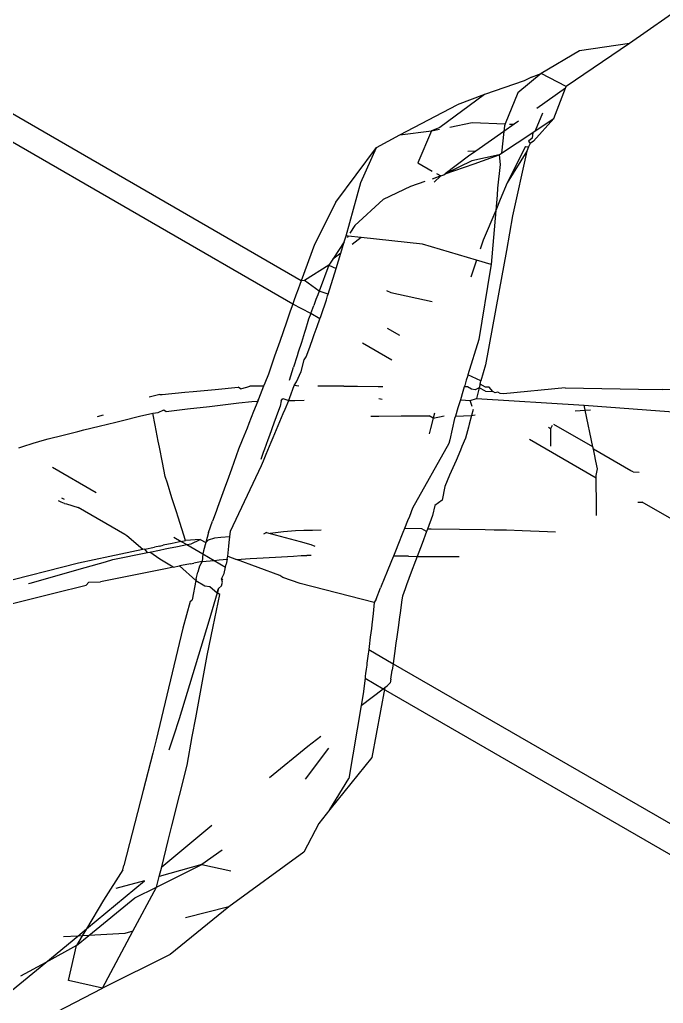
# Model space of a CAD drawing. Header units: inches. Extents: x 3324238 to 135265466, y -1036581 to 20094598.
# Drawn here: x 3354728.897 to 3354729.313, y -519083.76 to -519083.124 of the extents above; entities that cross this region are included whole.
import ezdxf

# ---------------------------------------------------------------- set-up
doc = ezdxf.new("R2010")
doc.units = ezdxf.units.IN
doc.header["$MEASUREMENT"] = 0
doc.layers.add('FURNITURE', color=32, linetype='Continuous', lineweight=13)

msp = doc.modelspace()

# ---------------------------------------------------------------- linework, layer by layer
for p, q in [((3354729.079, -519083.29239, 0.00267), (3354726.91796, -519082.04244, 0.00267)), ((3354729.07351, -519083.30748, 0.00267), (3354726.90239, -519082.0533, 0.00267)), ((3354729.4509, -519083.02705, 0.00267), (3354729.2911, -519083.13899, 0.00267)), ((3354729.2911, -519083.13899, 0.00267), (3354729.25018, -519083.16674, 0.00267)), ((3354729.2911, -519083.13899, 0.00267), (3354729.2589, -519083.14374, 0.00267)), ((3354729.2589, -519083.14374, 0.00267), (3354729.23415, -519083.15833, 0.00267)), ((3354729.23415, -519083.15833, 0.00267), (3354729.21888, -519083.17095, 0.00267)), ((3354729.22776, -519083.16072, 0.00267), (3354729.23415, -519083.15833, 0.00267)), ((3354729.25018, -519083.16674, 0.00267), (3354729.23415, -519083.15833, 0.00267)), ((3354729.22315, -519083.16324, 0.00267), (3354729.19753, -519083.17207, 0.00267)), ((3354729.22776, -519083.16072, 0.00267), (3354729.22315, -519083.16324, 0.00267)), ((3354729.19753, -519083.17207, 0.00267), (3354729.16853, -519083.19327, 0.00267)), ((3354729.19753, -519083.17207, 0.00267), (3354729.17971, -519083.17877, 0.00267)), ((3354729.21888, -519083.17095, 0.00267), (3354729.21085, -519083.19099, 0.00267)), ((3354729.2497, -519083.16799, 0.00267), (3354729.23122, -519083.18093, 0.00267)), ((3354729.24223, -519083.18753, 0.00267), (3354729.2497, -519083.16799, 0.00267)), ((3354729.2497, -519083.16799, 0.00267), (3354729.25018, -519083.16674, 0.00267)), ((3354729.14281, -519083.19798, 0.00267), (3354729.17971, -519083.17877, 0.00267)), ((3354729.23502, -519083.184, 0.00267), (3354729.23026, -519083.19546, 0.00267)), ((3354729.17497, -519083.1931, 0.00267), (3354729.1894, -519083.19011, 0.00267)), ((3354729.1894, -519083.19011, 0.00267), (3354729.21085, -519083.19099, 0.00267)), ((3354729.21652, -519083.19123, 0.00267), (3354729.20997, -519083.19582, 0.00267)), ((3354729.21085, -519083.19099, 0.00267), (3354729.21037, -519083.19218, 0.00267)), ((3354729.21361, -519083.19111, 0.00267), (3354729.21652, -519083.19123, 0.00267)), ((3354729.21947, -519083.18916, 0.00267), (3354729.21652, -519083.19123, 0.00267)), ((3354729.24223, -519083.18753, 0.00267), (3354729.22914, -519083.2021, 0.00267)), ((3354729.23026, -519083.19546, 0.00267), (3354729.24223, -519083.18753, 0.00267)), ((3354729.14281, -519083.19798, 0.00267), (3354729.16325, -519083.19554, 0.00267)), ((3354729.16325, -519083.19554, 0.00267), (3354729.15427, -519083.21627, 0.00267)), ((3354729.16853, -519083.19327, 0.00267), (3354729.16325, -519083.19554, 0.00267)), ((3354729.16325, -519083.19554, 0.00267), (3354729.16832, -519083.19449, 0.00267)), ((3354729.20997, -519083.19582, 0.00267), (3354729.19179, -519083.20856, 0.00267)), ((3354729.20997, -519083.19582, 0.00267), (3354729.20841, -519083.20995, 0.00267)), ((3354729.20841, -519083.20995, 0.00267), (3354729.22867, -519083.19652, 0.00267)), ((3354729.21037, -519083.19218, 0.00267), (3354729.20997, -519083.19582, 0.00267)), ((3354729.22867, -519083.19652, 0.00267), (3354729.22828, -519083.20024, 0.00267)), ((3354729.22867, -519083.19652, 0.00267), (3354729.23026, -519083.19546, 0.00267)), ((3354729.1277, -519083.20616, 0.00267), (3354729.14281, -519083.19798, 0.00267)), ((3354729.22685, -519083.2037, 0.00267), (3354729.22577, -519083.20584, 0.00267)), ((3354729.22828, -519083.20024, 0.00267), (3354729.22581, -519083.20217, 0.00267)), ((3354729.22581, -519083.20217, 0.00267), (3354729.22685, -519083.2037, 0.00267)), ((3354729.22914, -519083.2021, 0.00267), (3354729.22685, -519083.2037, 0.00267)), ((3354729.10135, -519083.24169, 0.00267), (3354729.1277, -519083.20616, 0.00267)), ((3354729.11756, -519083.22879, 0.00267), (3354729.1277, -519083.20616, 0.00267)), ((3354729.19179, -519083.20856, 0.00267), (3354729.18676, -519083.20876, 0.00267)), ((3354729.19179, -519083.20856, 0.00267), (3354729.18711, -519083.21183, 0.00267)), ((3354729.20692, -519083.21094, 0.00267), (3354729.20841, -519083.20995, 0.00267)), ((3354729.22403, -519083.20567, 0.00267), (3354729.21213, -519083.22916, 0.00267)), ((3354729.22481, -519083.20861, 0.00267), (3354729.21213, -519083.22916, 0.00267)), ((3354729.22481, -519083.20861, 0.00267), (3354729.21556, -519083.25041, 0.00267)), ((3354729.22403, -519083.20567, 0.00267), (3354729.22577, -519083.20584, 0.00267)), ((3354729.22577, -519083.20584, 0.00267), (3354729.22481, -519083.20861, 0.00267)), ((3354729.15427, -519083.21627, 0.00267), (3354729.16356, -519083.22145, 0.00267)), ((3354729.18711, -519083.21183, 0.00267), (3354729.17209, -519083.22324, 0.00267)), ((3354729.18929, -519083.21481, 0.00267), (3354729.17209, -519083.22324, 0.00267)), ((3354729.17209, -519083.22324, 0.00267), (3354729.19075, -519083.21681, 0.00267)), ((3354729.20692, -519083.21094, 0.00267), (3354729.18929, -519083.21481, 0.00267)), ((3354729.19075, -519083.21681, 0.00267), (3354729.20692, -519083.21094, 0.00267)), ((3354729.20692, -519083.21094, 0.00267), (3354729.20762, -519083.21717, 0.00267)), ((3354729.16642, -519083.22304, 0.00267), (3354729.16926, -519083.22463, 0.00267)), ((3354729.17119, -519083.22393, 0.00267), (3354729.17209, -519083.22324, 0.00267)), ((3354729.20762, -519083.21717, 0.00267), (3354729.20592, -519083.23257, 0.00267)), ((3354729.10795, -519083.26339, 0.00267), (3354729.11756, -519083.22879, 0.00267)), ((3354729.15896, -519083.22823, 0.00267), (3354729.14955, -519083.23152, 0.00267)), ((3354729.16926, -519083.22463, 0.00267), (3354729.16357, -519083.22662, 0.00267)), ((3354729.16926, -519083.22463, 0.00267), (3354729.16497, -519083.22865, 0.00267)), ((3354729.16926, -519083.22463, 0.00267), (3354729.17119, -519083.22393, 0.00267)), ((3354729.21213, -519083.22916, 0.00267), (3354729.20761, -519083.23992, 0.00267)), ((3354729.14955, -519083.23152, 0.00267), (3354729.13202, -519083.23995, 0.00267)), ((3354729.20592, -519083.23257, 0.00267), (3354729.20553, -519083.23707, 0.00267)), ((3354729.10135, -519083.24169, 0.00267), (3354729.08747, -519083.26907, 0.00267)), ((3354729.13202, -519083.23995, 0.00267), (3354729.11369, -519083.25677, 0.00267)), ((3354729.20553, -519083.23707, 0.00267), (3354729.20468, -519083.24691, 0.00267)), ((3354729.20761, -519083.23992, 0.00267), (3354729.20468, -519083.24691, 0.00267)), ((3354729.20468, -519083.24691, 0.00267), (3354729.19665, -519083.26607, 0.00267)), ((3354729.20468, -519083.24691, 0.00267), (3354729.20166, -519083.28198, 0.00267)), ((3354729.21556, -519083.25041, 0.00267), (3354729.21159, -519083.27277, 0.00267)), ((3354729.11369, -519083.25677, 0.00267), (3354729.11049, -519083.26163, 0.00267)), ((3354729.10673, -519083.26735, 0.00267), (3354729.09948, -519083.27839, 0.00267)), ((3354729.10452, -519083.27456, 0.00267), (3354729.10673, -519083.26735, 0.00267)), ((3354729.10673, -519083.26735, 0.00267), (3354729.10795, -519083.26339, 0.00267)), ((3354729.10925, -519083.26353, 0.00267), (3354729.10795, -519083.26339, 0.00267)), ((3354729.10925, -519083.26353, 0.00267), (3354729.10868, -519083.26438, 0.00267)), ((3354729.11781, -519083.26446, 0.00267), (3354729.10925, -519083.26353, 0.00267)), ((3354729.11781, -519083.26446, 0.00267), (3354729.112, -519083.26888, 0.00267)), ((3354729.15736, -519083.26878, 0.00267), (3354729.11781, -519083.26446, 0.00267)), ((3354729.19665, -519083.26607, 0.00267), (3354729.19471, -519083.27189, 0.00267)), ((3354729.08747, -519083.26907, 0.00267), (3354729.079, -519083.29239, 0.00267)), ((3354729.19228, -519083.27919, 0.00267), (3354729.15736, -519083.26878, 0.00267)), ((3354729.21159, -519083.27277, 0.00267), (3354729.2068, -519083.2997, 0.00267)), ((3354729.09948, -519083.27839, 0.00267), (3354729.09683, -519083.28241, 0.00267)), ((3354729.10452, -519083.27456, 0.00267), (3354729.09948, -519083.27839, 0.00267)), ((3354729.10149, -519083.28446, 0.00267), (3354729.10452, -519083.27456, 0.00267)), ((3354729.19228, -519083.27919, 0.00267), (3354729.18866, -519083.29008, 0.00267)), ((3354729.20166, -519083.28198, 0.00267), (3354729.19228, -519083.27919, 0.00267)), ((3354729.09683, -519083.28241, 0.00267), (3354729.08113, -519083.29232, 0.00267)), ((3354729.09683, -519083.28241, 0.00267), (3354729.09058, -519083.29907, 0.00267)), ((3354729.09638, -519083.30112, 0.00267), (3354729.10149, -519083.28446, 0.00267)), ((3354729.09683, -519083.28241, 0.00267), (3354729.10149, -519083.28446, 0.00267)), ((3354729.20129, -519083.28423, 0.00267), (3354729.19371, -519083.33029, 0.00267)), ((3354729.20166, -519083.28198, 0.00267), (3354729.20129, -519083.28423, 0.00267)), ((3354729.079, -519083.29239, 0.00267), (3354729.07814, -519083.29475, 0.00267)), ((3354729.08113, -519083.29232, 0.00267), (3354729.079, -519083.29239, 0.00267)), ((3354729.09058, -519083.29907, 0.00267), (3354729.08113, -519083.29232, 0.00267)), ((3354729.07698, -519083.29793, 0.00267), (3354729.07558, -519083.30177, 0.00267)), ((3354729.07814, -519083.29475, 0.00267), (3354729.07698, -519083.29793, 0.00267)), ((3354729.09058, -519083.29907, 0.00267), (3354729.0897, -519083.30142, 0.00267)), ((3354729.09638, -519083.30112, 0.00267), (3354729.09058, -519083.29907, 0.00267)), ((3354729.13399, -519083.29871, 0.00267), (3354729.13692, -519083.29999, 0.00267)), ((3354729.07423, -519083.30549, 0.00267), (3354729.07351, -519083.30748, 0.00267)), ((3354729.07558, -519083.30177, 0.00267), (3354729.07423, -519083.30549, 0.00267)), ((3354729.08851, -519083.30458, 0.00267), (3354729.08708, -519083.30839, 0.00267)), ((3354729.0897, -519083.30142, 0.00267), (3354729.08851, -519083.30458, 0.00267)), ((3354729.09427, -519083.30791, 0.00267), (3354729.0953, -519083.30465, 0.00267)), ((3354729.0953, -519083.30465, 0.00267), (3354729.09604, -519083.30223, 0.00267)), ((3354729.09604, -519083.30223, 0.00267), (3354729.09638, -519083.30112, 0.00267)), ((3354729.13692, -519083.29999, 0.00267), (3354729.16351, -519083.30574, 0.00267)), ((3354729.2068, -519083.2997, 0.00267), (3354729.19808, -519083.34678, 0.00267)), ((3354729.0719, -519083.31213, 0.00267), (3354729.07014, -519083.31718, 0.00267)), ((3354729.07351, -519083.30748, 0.00267), (3354729.0719, -519083.31213, 0.00267)), ((3354729.08515, -519083.31353, 0.00267), (3354729.07351, -519083.30748, 0.00267)), ((3354729.08515, -519083.31353, 0.00267), (3354729.08708, -519083.30839, 0.00267)), ((3354729.09156, -519083.3155, 0.00267), (3354729.09291, -519083.31174, 0.00267)), ((3354729.09291, -519083.31174, 0.00267), (3354729.09427, -519083.30791, 0.00267)), ((3354729.07014, -519083.31718, 0.00267), (3354729.06947, -519083.31912, 0.00267)), ((3354729.08373, -519083.31732, 0.00267), (3354729.0833, -519083.31869, 0.00267)), ((3354729.08515, -519083.31353, 0.00267), (3354729.08373, -519083.31732, 0.00267)), ((3354729.09105, -519083.31693, 0.00267), (3354729.08515, -519083.31353, 0.00267)), ((3354729.08921, -519083.32209, 0.00267), (3354729.09105, -519083.31693, 0.00267)), ((3354729.09105, -519083.31693, 0.00267), (3354729.09156, -519083.3155, 0.00267)), ((3354729.06947, -519083.31912, 0.00267), (3354729.06727, -519083.32546, 0.00267)), ((3354729.08168, -519083.32385, 0.00267), (3354729.08107, -519083.32581, 0.00267)), ((3354729.0833, -519083.31869, 0.00267), (3354729.08168, -519083.32385, 0.00267)), ((3354729.08741, -519083.32716, 0.00267), (3354729.08921, -519083.32209, 0.00267)), ((3354729.14263, -519083.32781, 0.00267), (3354729.13479, -519083.32328, 0.00267)), ((3354729.06727, -519083.32546, 0.00267), (3354729.06513, -519083.33163, 0.00267)), ((3354729.08107, -519083.32581, 0.00267), (3354729.07906, -519083.33224, 0.00267)), ((3354729.08448, -519083.33536, 0.00267), (3354729.08672, -519083.32908, 0.00267)), ((3354729.08672, -519083.32908, 0.00267), (3354729.08741, -519083.32716, 0.00267)), ((3354729.19371, -519083.33029, 0.00267), (3354729.18673, -519083.35325, 0.00267)), ((3354729.06431, -519083.33399, 0.00267), (3354729.06181, -519083.34122, 0.00267)), ((3354729.06513, -519083.33163, 0.00267), (3354729.06431, -519083.33399, 0.00267)), ((3354729.07906, -519083.33224, 0.00267), (3354729.07709, -519083.33855, 0.00267)), ((3354729.08227, -519083.34154, 0.00267), (3354729.08448, -519083.33536, 0.00267)), ((3354729.13753, -519083.34376, 0.00267), (3354729.11865, -519083.33287, 0.00267)), ((3354729.06181, -519083.34122, 0.00267), (3354729.05936, -519083.34828, 0.00267)), ((3354729.07634, -519083.34093, 0.00267), (3354729.07405, -519083.34825, 0.00267)), ((3354729.07709, -519083.33855, 0.00267), (3354729.07634, -519083.34093, 0.00267)), ((3354729.07889, -519083.35103, 0.00267), (3354729.08096, -519083.3436, 0.00267)), ((3354729.08096, -519083.3436, 0.00267), (3354729.08227, -519083.34154, 0.00267)), ((3354729.05936, -519083.34828, 0.00267), (3354729.05843, -519083.35095, 0.00267)), ((3354729.07143, -519083.35662, 0.00267), (3354729.07405, -519083.34825, 0.00267)), ((3354729.19808, -519083.34678, 0.00267), (3354729.19501, -519083.3571, 0.00267)), ((3354729.05776, -519083.35287, 0.00267), (3354729.05547, -519083.35864, 0.00267)), ((3354729.05843, -519083.35095, 0.00267), (3354729.05776, -519083.35287, 0.00267)), ((3354729.07589, -519083.35784, 0.00267), (3354729.07889, -519083.35103, 0.00267)), ((3354729.18567, -519083.35674, 0.00267), (3354729.18465, -519083.36009, 0.00267)), ((3354729.18638, -519083.35438, 0.00267), (3354729.18567, -519083.35674, 0.00267)), ((3354729.18673, -519083.35325, 0.00267), (3354729.18638, -519083.35438, 0.00267)), ((3354729.19501, -519083.3571, 0.00267), (3354729.18673, -519083.35325, 0.00267)), ((3354729.00923, -519083.36398, 0.00267), (3354729.02342, -519083.36267, 0.00267)), ((3354729.02342, -519083.36267, 0.00267), (3354729.03813, -519083.36131, 0.00267)), ((3354729.03976, -519083.36226, 0.00267), (3354729.03813, -519083.36131, 0.00267)), ((3354729.03976, -519083.36226, 0.00267), (3354729.04382, -519083.36113, 0.00267)), ((3354729.04382, -519083.36113, 0.00267), (3354729.04572, -519083.36061, 0.00267)), ((3354729.05469, -519083.36061, 0.00267), (3354729.04572, -519083.36061, 0.00267)), ((3354729.05469, -519083.36061, 0.00267), (3354729.05249, -519083.36615, 0.00267)), ((3354729.05547, -519083.35864, 0.00267), (3354729.05469, -519083.36061, 0.00267)), ((3354729.07166, -519083.36794, 0.00267), (3354729.07446, -519083.3602, 0.00267)), ((3354729.07446, -519083.3602, 0.00267), (3354729.07589, -519083.35784, 0.00267)), ((3354729.0774, -519083.36062, 0.00267), (3354729.07446, -519083.3602, 0.00267)), ((3354729.09559, -519083.36062, 0.00267), (3354729.0897, -519083.36062, 0.00267)), ((3354729.10643, -519083.36063, 0.00267), (3354729.09559, -519083.36062, 0.00267)), ((3354729.10643, -519083.36063, 0.00267), (3354729.1105, -519083.36065, 0.00267)), ((3354729.1105, -519083.36065, 0.00267), (3354729.11535, -519083.36067, 0.00267)), ((3354729.11535, -519083.36067, 0.00267), (3354729.12864, -519083.36074, 0.00267)), ((3354729.12864, -519083.36074, 0.00267), (3354729.1318, -519083.36076, 0.00267)), ((3354729.18435, -519083.36106, 0.00267), (3354729.18301, -519083.36547, 0.00267)), ((3354729.18465, -519083.36009, 0.00267), (3354729.18435, -519083.36106, 0.00267)), ((3354729.18637, -519083.36108, 0.00267), (3354729.18435, -519083.36106, 0.00267)), ((3354729.18902, -519083.36261, 0.00267), (3354729.18637, -519083.36108, 0.00267)), ((3354729.19139, -519083.36295, 0.00267), (3354729.18902, -519083.36261, 0.00267)), ((3354729.19405, -519083.36157, 0.00267), (3354729.19139, -519083.36295, 0.00267)), ((3354729.19405, -519083.36157, 0.00267), (3354729.19216, -519083.36849, 0.00267)), ((3354729.1947, -519083.35919, 0.00267), (3354729.19405, -519083.36157, 0.00267)), ((3354729.19809, -519083.3639, 0.00267), (3354729.19405, -519083.36157, 0.00267)), ((3354729.1947, -519083.35919, 0.00267), (3354729.19501, -519083.3571, 0.00267)), ((3354729.19818, -519083.3612, 0.00267), (3354729.1947, -519083.35919, 0.00267)), ((3354729.20053, -519083.36122, 0.00267), (3354729.19818, -519083.3612, 0.00267)), ((3354729.20287, -519083.36391, 0.00267), (3354729.20053, -519083.36122, 0.00267)), ((3354729.24963, -519083.36168, 0.00267), (3354729.20962, -519083.36554, 0.00267)), ((3354729.24963, -519083.36168, 0.00267), (3354729.29698, -519083.36241, 0.00267)), ((3354729.29698, -519083.36241, 0.00267), (3354729.31242, -519083.36264, 0.00267)), ((3354729.35164, -519083.36361, 0.00267), (3354729.31242, -519083.36264, 0.00267)), ((3354728.98769, -519083.36598, 0.00267), (3354728.98075, -519083.36771, 0.00267)), ((3354728.98769, -519083.36598, 0.00267), (3354728.98901, -519083.36585, 0.00267)), ((3354728.98901, -519083.36585, 0.00267), (3354729.00384, -519083.36448, 0.00267)), ((3354729.00384, -519083.36448, 0.00267), (3354729.00923, -519083.36398, 0.00267)), ((3354729.05083, -519083.37033, 0.00267), (3354729.05137, -519083.36896, 0.00267)), ((3354729.05137, -519083.36896, 0.00267), (3354729.05083, -519083.37033, 0.00267)), ((3354729.05249, -519083.36615, 0.00267), (3354729.05137, -519083.36896, 0.00267)), ((3354729.06592, -519083.36996, 0.00267), (3354729.06714, -519083.36856, 0.00267)), ((3354729.06714, -519083.36856, 0.00267), (3354729.07087, -519083.36983, 0.00267)), ((3354729.07087, -519083.36983, 0.00267), (3354729.07166, -519083.36794, 0.00267)), ((3354729.1292, -519083.36848, 0.00267), (3354729.13132, -519083.36904, 0.00267)), ((3354729.18183, -519083.36934, 0.00267), (3354729.18027, -519083.37448, 0.00267)), ((3354729.18226, -519083.36792, 0.00267), (3354729.18183, -519083.36934, 0.00267)), ((3354729.18183, -519083.36934, 0.00267), (3354729.18517, -519083.3696, 0.00267)), ((3354729.18301, -519083.36547, 0.00267), (3354729.18226, -519083.36792, 0.00267)), ((3354729.18819, -519083.36982, 0.00267), (3354729.19216, -519083.36849, 0.00267)), ((3354729.19216, -519083.36849, 0.00267), (3354729.26188, -519083.37296, 0.00267)), ((3354729.19809, -519083.3639, 0.00267), (3354729.20287, -519083.36391, 0.00267)), ((3354729.20442, -519083.3648, 0.00267), (3354729.20287, -519083.36391, 0.00267)), ((3354729.20603, -519083.36439, 0.00267), (3354729.20442, -519083.3648, 0.00267)), ((3354729.20749, -519083.36524, 0.00267), (3354729.20603, -519083.36439, 0.00267)), ((3354729.20962, -519083.36554, 0.00267), (3354729.20749, -519083.36524, 0.00267)), ((3354728.99179, -519083.37689, 0.00267), (3354729.00545, -519083.37529, 0.00267)), ((3354729.00545, -519083.37529, 0.00267), (3354729.01967, -519083.37362, 0.00267)), ((3354729.01967, -519083.37362, 0.00267), (3354729.02485, -519083.37302, 0.00267)), ((3354729.02485, -519083.37302, 0.00267), (3354729.03862, -519083.3714, 0.00267)), ((3354729.03862, -519083.3714, 0.00267), (3354729.047, -519083.37042, 0.00267)), ((3354729.047, -519083.37042, 0.00267), (3354729.05083, -519083.37033, 0.00267)), ((3354729.05083, -519083.37033, 0.00267), (3354729.04821, -519083.37691, 0.00267)), ((3354729.06531, -519083.37356, 0.00267), (3354729.06427, -519083.3764, 0.00267)), ((3354729.06592, -519083.36996, 0.00267), (3354729.06531, -519083.37356, 0.00267)), ((3354729.06737, -519083.37819, 0.00267), (3354729.06852, -519083.37542, 0.00267)), ((3354729.06852, -519083.37542, 0.00267), (3354729.07087, -519083.36983, 0.00267)), ((3354729.07087, -519083.36983, 0.00267), (3354729.07479, -519083.36974, 0.00267)), ((3354729.07479, -519083.36974, 0.00267), (3354729.0808, -519083.36959, 0.00267)), ((3354729.18027, -519083.37448, 0.00267), (3354729.17862, -519083.37989, 0.00267)), ((3354729.18517, -519083.3696, 0.00267), (3354729.18819, -519083.36982, 0.00267)), ((3354729.18956, -519083.37381, 0.00267), (3354729.18819, -519083.36982, 0.00267)), ((3354729.19021, -519083.37567, 0.00267), (3354729.18914, -519083.37958, 0.00267)), ((3354729.26188, -519083.37296, 0.00267), (3354729.3251, -519083.37764, 0.00267)), ((3354729.26255, -519083.37618, 0.00267), (3354729.26188, -519083.37296, 0.00267)), ((3354728.94725, -519083.38026, 0.00267), (3354728.95122, -519083.37916, 0.00267)), ((3354728.96342, -519083.38274, 0.00267), (3354728.97442, -519083.38003, 0.00267)), ((3354728.97442, -519083.38003, 0.00267), (3354728.98299, -519083.37793, 0.00267)), ((3354728.98299, -519083.37793, 0.00267), (3354728.9866, -519083.3775, 0.00267)), ((3354728.98455, -519083.38585, 0.00267), (3354728.98299, -519083.37793, 0.00267)), ((3354728.9866, -519083.3775, 0.00267), (3354728.99015, -519083.37595, 0.00267)), ((3354728.99015, -519083.37595, 0.00267), (3354728.99179, -519083.37689, 0.00267)), ((3354729.04821, -519083.37691, 0.00267), (3354729.0451, -519083.38473, 0.00267)), ((3354729.06427, -519083.3764, 0.00267), (3354729.06133, -519083.38444, 0.00267)), ((3354729.06409, -519083.38602, 0.00267), (3354729.06737, -519083.37819, 0.00267)), ((3354729.12396, -519083.37988, 0.00267), (3354729.12907, -519083.37986, 0.00267)), ((3354729.12907, -519083.37986, 0.00267), (3354729.14366, -519083.3798, 0.00267)), ((3354729.14366, -519083.3798, 0.00267), (3354729.14839, -519083.37978, 0.00267)), ((3354729.14839, -519083.37978, 0.00267), (3354729.16164, -519083.37972, 0.00267)), ((3354729.16424, -519083.38121, 0.00267), (3354729.16164, -519083.37972, 0.00267)), ((3354729.16424, -519083.38121, 0.00267), (3354729.16252, -519083.38795, 0.00267)), ((3354729.16506, -519083.37801, 0.00267), (3354729.16424, -519083.38121, 0.00267)), ((3354729.16424, -519083.38121, 0.00267), (3354729.17133, -519083.37967, 0.00267)), ((3354729.17814, -519083.38148, 0.00267), (3354729.17658, -519083.38831, 0.00267)), ((3354729.17862, -519083.37989, 0.00267), (3354729.17814, -519083.38148, 0.00267)), ((3354729.17862, -519083.37989, 0.00267), (3354729.18914, -519083.37958, 0.00267)), ((3354729.18914, -519083.37958, 0.00267), (3354729.18763, -519083.3851, 0.00267)), ((3354729.18914, -519083.37958, 0.00267), (3354729.1914, -519083.37913, 0.00267)), ((3354729.2561, -519083.37658, 0.00267), (3354729.26255, -519083.37618, 0.00267)), ((3354729.26255, -519083.37618, 0.00267), (3354729.26604, -519083.37596, 0.00267)), ((3354729.2675, -519083.39986, 0.00267), (3354729.26255, -519083.37618, 0.00267)), ((3354728.93837, -519083.3889, 0.00267), (3354728.94845, -519083.38642, 0.00267)), ((3354728.94845, -519083.38642, 0.00267), (3354728.95921, -519083.38377, 0.00267)), ((3354728.95921, -519083.38377, 0.00267), (3354728.96342, -519083.38274, 0.00267)), ((3354728.98658, -519083.39614, 0.00267), (3354728.98455, -519083.38585, 0.00267)), ((3354729.04394, -519083.38764, 0.00267), (3354729.04078, -519083.39558, 0.00267)), ((3354729.0451, -519083.38473, 0.00267), (3354729.04394, -519083.38764, 0.00267)), ((3354729.06133, -519083.38444, 0.00267), (3354729.05841, -519083.39243, 0.00267)), ((3354729.06082, -519083.39383, 0.00267), (3354729.06409, -519083.38602, 0.00267)), ((3354729.16252, -519083.38795, 0.00267), (3354729.16166, -519083.39133, 0.00267)), ((3354729.17658, -519083.38831, 0.00267), (3354729.17502, -519083.39518, 0.00267)), ((3354729.18711, -519083.38704, 0.00267), (3354729.18518, -519083.39411, 0.00267)), ((3354729.18763, -519083.3851, 0.00267), (3354729.18711, -519083.38704, 0.00267)), ((3354729.24011, -519083.38812, 0.00267), (3354729.23885, -519083.38739, 0.00267)), ((3354729.24111, -519083.38598, 0.00267), (3354729.24011, -519083.38812, 0.00267)), ((3354729.24011, -519083.38812, 0.00267), (3354729.24013, -519083.39212, 0.00267)), ((3354729.2675, -519083.39986, 0.00267), (3354729.24223, -519083.38528, 0.00267)), ((3354728.91302, -519083.39529, 0.00267), (3354728.91551, -519083.39452, 0.00267)), ((3354728.91551, -519083.39452, 0.00267), (3354728.92501, -519083.39218, 0.00267)), ((3354728.92501, -519083.39218, 0.00267), (3354728.93449, -519083.38985, 0.00267)), ((3354728.93449, -519083.38985, 0.00267), (3354728.93837, -519083.3889, 0.00267)), ((3354729.05841, -519083.39243, 0.00267), (3354729.05733, -519083.39537, 0.00267)), ((3354729.05962, -519083.39669, 0.00267), (3354729.06082, -519083.39383, 0.00267)), ((3354729.18518, -519083.39411, 0.00267), (3354729.18281, -519083.39968, 0.00267)), ((3354729.24013, -519083.39212, 0.00267), (3354729.24016, -519083.39654, 0.00267)), ((3354728.8965, -519083.4004, 0.00267), (3354728.89909, -519083.39959, 0.00267)), ((3354728.89909, -519083.39959, 0.00267), (3354728.90576, -519083.39753, 0.00267)), ((3354728.90576, -519083.39753, 0.00267), (3354728.91302, -519083.39529, 0.00267)), ((3354728.98735, -519083.40002, 0.00267), (3354728.98658, -519083.39614, 0.00267)), ((3354728.9893, -519083.40989, 0.00267), (3354728.98735, -519083.40002, 0.00267)), ((3354729.03854, -519083.40122, 0.00267), (3354729.03391, -519083.4142, 0.00267)), ((3354729.04078, -519083.39558, 0.00267), (3354729.03854, -519083.40122, 0.00267)), ((3354729.05518, -519083.40125, 0.00267), (3354729.05442, -519083.40341, 0.00267)), ((3354729.05733, -519083.39537, 0.00267), (3354729.05518, -519083.40125, 0.00267)), ((3354729.05634, -519083.40451, 0.00267), (3354729.05962, -519083.39669, 0.00267)), ((3354729.17447, -519083.39758, 0.00267), (3354729.15099, -519083.43954, 0.00267)), ((3354729.17502, -519083.39518, 0.00267), (3354729.17447, -519083.39758, 0.00267)), ((3354729.18281, -519083.39968, 0.00267), (3354729.18188, -519083.40186, 0.00267)), ((3354729.26962, -519083.42003, 0.00267), (3354729.2265, -519083.39513, 0.00267)), ((3354729.24016, -519083.39654, 0.00267), (3354729.24018, -519083.39932, 0.00267)), ((3354729.26783, -519083.40141, 0.00267), (3354729.2675, -519083.39986, 0.00267)), ((3354729.05442, -519083.40341, 0.00267), (3354729.05277, -519083.40804, 0.00267)), ((3354729.05454, -519083.4088, 0.00267), (3354729.05634, -519083.40451, 0.00267)), ((3354729.18188, -519083.40186, 0.00267), (3354729.17902, -519083.40856, 0.00267)), ((3354729.29206, -519083.4154, 0.00267), (3354729.26783, -519083.40141, 0.00267)), ((3354729.26847, -519083.40446, 0.00267), (3354729.26783, -519083.40141, 0.00267)), ((3354729.26942, -519083.40903, 0.00267), (3354729.26847, -519083.40446, 0.00267)), ((3354728.91821, -519083.41293, 0.00267), (3354728.94643, -519083.42922, 0.00267)), ((3354728.9911, -519083.41904, 0.00267), (3354728.9893, -519083.40989, 0.00267)), ((3354729.0332, -519083.45438, 0.00267), (3354729.05324, -519083.41193, 0.00267)), ((3354729.05324, -519083.41193, 0.00267), (3354729.05454, -519083.4088, 0.00267)), ((3354729.17902, -519083.40856, 0.00267), (3354729.17597, -519083.41573, 0.00267)), ((3354729.27046, -519083.41399, 0.00267), (3354729.26942, -519083.40903, 0.00267)), ((3354729.26961, -519083.4184, 0.00267), (3354729.27046, -519083.41399, 0.00267)), ((3354728.99247, -519083.42333, 0.00267), (3354728.9911, -519083.41904, 0.00267)), ((3354729.03391, -519083.4142, 0.00267), (3354729.03111, -519083.4219, 0.00267)), ((3354729.17492, -519083.4182, 0.00267), (3354729.17183, -519083.42547, 0.00267)), ((3354729.17597, -519083.41573, 0.00267), (3354729.17492, -519083.4182, 0.00267)), ((3354729.26962, -519083.42003, 0.00267), (3354729.26961, -519083.4184, 0.00267)), ((3354729.26967, -519083.42592, 0.00267), (3354729.26962, -519083.42003, 0.00267)), ((3354729.29354, -519083.41591, 0.00267), (3354729.29206, -519083.4154, 0.00267)), ((3354729.29354, -519083.41591, 0.00267), (3354729.29744, -519083.41624, 0.00267)), ((3354728.99545, -519083.43268, 0.00267), (3354728.99247, -519083.42333, 0.00267)), ((3354729.0301, -519083.4247, 0.00267), (3354729.0275, -519083.43184, 0.00267)), ((3354729.03111, -519083.4219, 0.00267), (3354729.0301, -519083.4247, 0.00267)), ((3354729.17183, -519083.42547, 0.00267), (3354729.17014, -519083.43421, 0.00267)), ((3354729.26973, -519083.43256, 0.00267), (3354729.26967, -519083.42592, 0.00267)), ((3354728.92589, -519083.4339, 0.00267), (3354728.9243, -519083.43299, 0.00267)), ((3354728.99837, -519083.44185, 0.00267), (3354728.99545, -519083.43268, 0.00267)), ((3354729.0275, -519083.43184, 0.00267), (3354729.02492, -519083.43896, 0.00267)), ((3354729.26975, -519083.43475, 0.00267), (3354729.26973, -519083.43256, 0.00267)), ((3354728.92381, -519083.43565, 0.00267), (3354728.92217, -519083.43475, 0.00267)), ((3354728.926, -519083.43633, 0.00267), (3354728.92381, -519083.43565, 0.00267)), ((3354728.926, -519083.43633, 0.00267), (3354728.92728, -519083.43672, 0.00267)), ((3354728.92728, -519083.43672, 0.00267), (3354728.9348, -519083.43905, 0.00267)), ((3354728.96504, -519083.45652, 0.00267), (3354728.9348, -519083.43905, 0.00267)), ((3354729.02492, -519083.43896, 0.00267), (3354729.02399, -519083.44153, 0.00267)), ((3354729.16531, -519083.4378, 0.00267), (3354729.16385, -519083.4442, 0.00267)), ((3354729.16762, -519083.43608, 0.00267), (3354729.16531, -519083.4378, 0.00267)), ((3354729.17014, -519083.43421, 0.00267), (3354729.16762, -519083.43608, 0.00267)), ((3354729.26982, -519083.4419, 0.00267), (3354729.26975, -519083.43475, 0.00267)), ((3354729.29651, -519083.43556, 0.00267), (3354729.29934, -519083.43558, 0.00267)), ((3354731.82302, -519084.89492, 0.00267), (3354729.29934, -519083.43558, 0.00267)), ((3354728.99944, -519083.44519, 0.00267), (3354728.99837, -519083.44185, 0.00267)), ((3354729.00187, -519083.45283, 0.00267), (3354728.99944, -519083.44519, 0.00267)), ((3354729.02399, -519083.44153, 0.00267), (3354729.02172, -519083.44778, 0.00267)), ((3354729.14888, -519083.44477, 0.00267), (3354729.14775, -519083.44757, 0.00267)), ((3354729.15099, -519083.43954, 0.00267), (3354729.14888, -519083.44477, 0.00267)), ((3354729.16385, -519083.4442, 0.00267), (3354729.16059, -519083.45294, 0.00267)), ((3354729.26984, -519083.44412, 0.00267), (3354729.26982, -519083.4419, 0.00267)), ((3354729.01906, -519083.4551, 0.00267), (3354729.02172, -519083.44778, 0.00267)), ((3354729.14775, -519083.44757, 0.00267), (3354729.14568, -519083.4527, 0.00267)), ((3354728.96634, -519083.45727, 0.00267), (3354728.96504, -519083.45652, 0.00267)), ((3354728.97652, -519083.46628, 0.00267), (3354728.96634, -519083.45727, 0.00267)), ((3354728.99662, -519083.4582, 0.00267), (3354729.00147, -519083.461, 0.00267)), ((3354729.00429, -519083.46041, 0.00267), (3354729.00187, -519083.45283, 0.00267)), ((3354729.01906, -519083.4551, 0.00267), (3354729.0173, -519083.4617, 0.00267)), ((3354729.0271, -519083.45846, 0.00267), (3354729.02303, -519083.45881, 0.00267)), ((3354729.03283, -519083.45797, 0.00267), (3354729.0271, -519083.45846, 0.00267)), ((3354729.03247, -519083.46157, 0.00267), (3354729.03283, -519083.45797, 0.00267)), ((3354729.03283, -519083.45797, 0.00267), (3354729.0332, -519083.45438, 0.00267)), ((3354729.05644, -519083.45511, 0.00267), (3354729.0547, -519083.45618, 0.00267)), ((3354729.05644, -519083.45511, 0.00267), (3354729.05883, -519083.45576, 0.00267)), ((3354729.06757, -519083.45486, 0.00267), (3354729.05883, -519083.45576, 0.00267)), ((3354729.05883, -519083.45576, 0.00267), (3354729.07832, -519083.46104, 0.00267)), ((3354729.0753, -519083.45406, 0.00267), (3354729.06757, -519083.45486, 0.00267)), ((3354729.08077, -519083.45395, 0.00267), (3354729.0753, -519083.45406, 0.00267)), ((3354729.08635, -519083.45385, 0.00267), (3354729.08077, -519083.45395, 0.00267)), ((3354729.09182, -519083.45374, 0.00267), (3354729.08635, -519083.45385, 0.00267)), ((3354729.14466, -519083.45523, 0.00267), (3354729.14136, -519083.46342, 0.00267)), ((3354729.14568, -519083.4527, 0.00267), (3354729.14466, -519083.45523, 0.00267)), ((3354729.15694, -519083.45288, 0.00267), (3354729.14568, -519083.4527, 0.00267)), ((3354729.15996, -519083.45462, 0.00267), (3354729.15694, -519083.45288, 0.00267)), ((3354729.15996, -519083.45462, 0.00267), (3354729.15707, -519083.46235, 0.00267)), ((3354729.16059, -519083.45294, 0.00267), (3354729.15996, -519083.45462, 0.00267)), ((3354729.16306, -519083.45298, 0.00267), (3354729.16059, -519083.45294, 0.00267)), ((3354729.1812, -519083.45327, 0.00267), (3354729.16306, -519083.45298, 0.00267)), ((3354729.19786, -519083.45353, 0.00267), (3354729.1812, -519083.45327, 0.00267)), ((3354729.20371, -519083.45362, 0.00267), (3354729.19786, -519083.45353, 0.00267)), ((3354729.21158, -519083.45375, 0.00267), (3354729.20371, -519083.45362, 0.00267)), ((3354729.22173, -519083.45413, 0.00267), (3354729.21158, -519083.45375, 0.00267)), ((3354729.23821, -519083.45474, 0.00267), (3354729.22173, -519083.45413, 0.00267)), ((3354729.24332, -519083.45493, 0.00267), (3354729.23821, -519083.45474, 0.00267)), ((3354728.97797, -519083.46598, 0.00267), (3354728.98406, -519083.46469, 0.00267)), ((3354728.98769, -519083.46392, 0.00267), (3354728.98406, -519083.46469, 0.00267)), ((3354728.98769, -519083.46392, 0.00267), (3354728.98978, -519083.46348, 0.00267)), ((3354728.9956, -519083.46225, 0.00267), (3354728.98978, -519083.46348, 0.00267)), ((3354728.99312, -519083.46541, 0.00267), (3354728.99901, -519083.46421, 0.00267)), ((3354729.00147, -519083.461, 0.00267), (3354728.9956, -519083.46225, 0.00267)), ((3354728.99901, -519083.46421, 0.00267), (3354729.00494, -519083.463, 0.00267)), ((3354729.00147, -519083.461, 0.00267), (3354729.00429, -519083.46041, 0.00267)), ((3354729.00147, -519083.461, 0.00267), (3354729.00494, -519083.463, 0.00267)), ((3354729.01366, -519083.45961, 0.00267), (3354729.00429, -519083.46041, 0.00267)), ((3354729.00494, -519083.463, 0.00267), (3354729.00778, -519083.46243, 0.00267)), ((3354729.00494, -519083.463, 0.00267), (3354729.01535, -519083.46901, 0.00267)), ((3354729.00778, -519083.46243, 0.00267), (3354729.01366, -519083.45961, 0.00267)), ((3354729.01366, -519083.45961, 0.00267), (3354729.0173, -519083.4617, 0.00267)), ((3354729.0173, -519083.4617, 0.00267), (3354729.01586, -519083.4671, 0.00267)), ((3354729.01889, -519083.46016, 0.00267), (3354729.0173, -519083.4617, 0.00267)), ((3354729.02303, -519083.45881, 0.00267), (3354729.01889, -519083.46016, 0.00267)), ((3354729.03158, -519083.47044, 0.00267), (3354729.03222, -519083.46411, 0.00267)), ((3354729.03222, -519083.46411, 0.00267), (3354729.03247, -519083.46157, 0.00267)), ((3354729.07832, -519083.46104, 0.00267), (3354729.08528, -519083.46292, 0.00267)), ((3354729.08528, -519083.46292, 0.00267), (3354729.0878, -519083.46398, 0.00267)), ((3354729.14136, -519083.46342, 0.00267), (3354729.14024, -519083.4662, 0.00267)), ((3354729.15707, -519083.46235, 0.00267), (3354729.15395, -519083.47071, 0.00267)), ((3354728.95521, -519083.47079, 0.00267), (3354728.94521, -519083.47291, 0.00267)), ((3354728.97652, -519083.46628, 0.00267), (3354728.95521, -519083.47079, 0.00267)), ((3354728.95731, -519083.4727, 0.00267), (3354728.97971, -519083.46814, 0.00267)), ((3354728.97797, -519083.46598, 0.00267), (3354728.97652, -519083.46628, 0.00267)), ((3354728.97971, -519083.46814, 0.00267), (3354728.97797, -519083.46598, 0.00267)), ((3354728.97971, -519083.46814, 0.00267), (3354728.9812, -519083.46784, 0.00267)), ((3354728.9812, -519083.46784, 0.00267), (3354728.98735, -519083.46658, 0.00267)), ((3354728.98749, -519083.47242, 0.00267), (3354728.9812, -519083.46784, 0.00267)), ((3354728.98735, -519083.46658, 0.00267), (3354728.99101, -519083.46584, 0.00267)), ((3354728.99101, -519083.46584, 0.00267), (3354728.99312, -519083.46541, 0.00267)), ((3354729.01535, -519083.46901, 0.00267), (3354729.01504, -519083.47386, 0.00267)), ((3354729.01586, -519083.4671, 0.00267), (3354729.01535, -519083.46901, 0.00267)), ((3354729.01535, -519083.46901, 0.00267), (3354729.02266, -519083.47323, 0.00267)), ((3354729.03114, -519083.47253, 0.00267), (3354729.03158, -519083.47044, 0.00267)), ((3354729.03158, -519083.47044, 0.00267), (3354729.03709, -519083.47259, 0.00267)), ((3354729.05022, -519083.47183, 0.00267), (3354729.06233, -519083.47112, 0.00267)), ((3354729.06233, -519083.47112, 0.00267), (3354729.07408, -519083.47044, 0.00267)), ((3354729.07408, -519083.47044, 0.00267), (3354729.07888, -519083.47016, 0.00267)), ((3354729.07888, -519083.47016, 0.00267), (3354729.08255, -519083.46995, 0.00267)), ((3354729.08544, -519083.46998, 0.00267), (3354729.08255, -519083.46995, 0.00267)), ((3354729.13852, -519083.47047, 0.00267), (3354729.13727, -519083.47356, 0.00267)), ((3354729.14024, -519083.4662, 0.00267), (3354729.13852, -519083.47047, 0.00267)), ((3354729.14823, -519083.47055, 0.00267), (3354729.13852, -519083.47047, 0.00267)), ((3354729.14823, -519083.47055, 0.00267), (3354729.15395, -519083.47071, 0.00267)), ((3354729.15395, -519083.47071, 0.00267), (3354729.15291, -519083.47352, 0.00267)), ((3354729.15395, -519083.47071, 0.00267), (3354729.17161, -519083.4707, 0.00267)), ((3354729.17161, -519083.4707, 0.00267), (3354729.18097, -519083.47076, 0.00267)), ((3354728.93511, -519083.47505, 0.00267), (3354728.87714, -519083.48981, 0.00267)), ((3354728.94521, -519083.47291, 0.00267), (3354728.93511, -519083.47505, 0.00267)), ((3354728.93925, -519083.47784, 0.00267), (3354728.95252, -519083.47406, 0.00267)), ((3354728.95252, -519083.47406, 0.00267), (3354728.95731, -519083.4727, 0.00267)), ((3354728.99612, -519083.47766, 0.00267), (3354728.98749, -519083.47242, 0.00267)), ((3354728.99612, -519083.47766, 0.00267), (3354728.99225, -519083.47843, 0.00267)), ((3354728.99612, -519083.47766, 0.00267), (3354729.00021, -519083.47684, 0.00267)), ((3354729.00387, -519083.4761, 0.00267), (3354729.00021, -519083.47684, 0.00267)), ((3354729.00021, -519083.47684, 0.00267), (3354729.01078, -519083.48616, 0.00267)), ((3354729.00752, -519083.47537, 0.00267), (3354729.00387, -519083.4761, 0.00267)), ((3354729.00752, -519083.47537, 0.00267), (3354729.00963, -519083.47495, 0.00267)), ((3354729.01504, -519083.47386, 0.00267), (3354729.00963, -519083.47495, 0.00267)), ((3354729.01321, -519083.47702, 0.00267), (3354729.01283, -519083.47844, 0.00267)), ((3354729.01504, -519083.47386, 0.00267), (3354729.01321, -519083.47702, 0.00267)), ((3354729.01504, -519083.47386, 0.00267), (3354729.02266, -519083.47323, 0.00267)), ((3354729.02266, -519083.47323, 0.00267), (3354729.026, -519083.47296, 0.00267)), ((3354729.02266, -519083.47323, 0.00267), (3354729.03009, -519083.47753, 0.00267)), ((3354729.026, -519083.47296, 0.00267), (3354729.03114, -519083.47253, 0.00267)), ((3354729.02923, -519083.48161, 0.00267), (3354729.03009, -519083.47753, 0.00267)), ((3354729.03009, -519083.47753, 0.00267), (3354729.0305, -519083.47556, 0.00267)), ((3354729.03114, -519083.47253, 0.00267), (3354729.0305, -519083.47556, 0.00267)), ((3354729.03709, -519083.47259, 0.00267), (3354729.046, -519083.47207, 0.00267)), ((3354729.06506, -519083.48308, 0.00267), (3354729.03709, -519083.47259, 0.00267)), ((3354729.046, -519083.47207, 0.00267), (3354729.05022, -519083.47183, 0.00267)), ((3354729.13727, -519083.47356, 0.00267), (3354729.13409, -519083.48146, 0.00267)), ((3354729.15291, -519083.47352, 0.00267), (3354729.15013, -519083.48094, 0.00267)), ((3354728.90387, -519083.4879, 0.00267), (3354728.93925, -519083.47784, 0.00267)), ((3354728.99225, -519083.47843, 0.00267), (3354728.94932, -519083.48703, 0.00267)), ((3354729.01107, -519083.48507, 0.00267), (3354729.01218, -519083.4809, 0.00267)), ((3354729.01283, -519083.47844, 0.00267), (3354729.01218, -519083.4809, 0.00267)), ((3354729.02735, -519083.48519, 0.00267), (3354729.02923, -519083.48161, 0.00267)), ((3354729.06714, -519083.48428, 0.00267), (3354729.06506, -519083.48308, 0.00267)), ((3354729.13409, -519083.48146, 0.00267), (3354729.13301, -519083.48412, 0.00267)), ((3354729.15013, -519083.48094, 0.00267), (3354729.14712, -519083.489, 0.00267)), ((3354728.90271, -519083.4882, 0.00267), (3354728.90387, -519083.4879, 0.00267)), ((3354728.91914, -519083.49445, 0.00267), (3354728.93995, -519083.48934, 0.00267)), ((3354728.93995, -519083.48934, 0.00267), (3354728.94169, -519083.48722, 0.00267)), ((3354728.94169, -519083.48722, 0.00267), (3354728.94932, -519083.48703, 0.00267)), ((3354729.01078, -519083.48616, 0.00267), (3354729.00841, -519083.49882, 0.00267)), ((3354729.01107, -519083.48507, 0.00267), (3354729.01078, -519083.48616, 0.00267)), ((3354729.01078, -519083.48616, 0.00267), (3354729.0167, -519083.48959, 0.00267)), ((3354729.0167, -519083.48959, 0.00267), (3354729.0199, -519083.4901, 0.00267)), ((3354729.0199, -519083.4901, 0.00267), (3354729.02464, -519083.49421, 0.00267)), ((3354729.02548, -519083.49143, 0.00267), (3354729.02752, -519083.48974, 0.00267)), ((3354729.02805, -519083.48723, 0.00267), (3354729.02735, -519083.48519, 0.00267)), ((3354729.02836, -519083.48577, 0.00267), (3354729.02735, -519083.48519, 0.00267)), ((3354729.02752, -519083.48974, 0.00267), (3354729.02805, -519083.48723, 0.00267)), ((3354729.07834, -519083.48809, 0.00267), (3354729.06714, -519083.48428, 0.00267)), ((3354729.1262, -519083.50054, 0.00267), (3354729.07834, -519083.48809, 0.00267)), ((3354729.13301, -519083.48412, 0.00267), (3354729.13028, -519083.49089, 0.00267)), ((3354729.14712, -519083.489, 0.00267), (3354729.14612, -519083.49169, 0.00267)), ((3354728.89229, -519083.50105, 0.00267), (3354728.91914, -519083.49445, 0.00267)), ((3354729.02464, -519083.49421, 0.00267), (3354729.01918, -519083.51242, 0.00267)), ((3354729.022, -519083.51599, 0.00267), (3354729.02637, -519083.49521, 0.00267)), ((3354729.02464, -519083.49421, 0.00267), (3354729.02548, -519083.49143, 0.00267)), ((3354729.02498, -519083.4931, 0.00267), (3354729.02464, -519083.49421, 0.00267)), ((3354729.02637, -519083.49521, 0.00267), (3354729.02464, -519083.49421, 0.00267)), ((3354729.02548, -519083.49143, 0.00267), (3354729.02498, -519083.4931, 0.00267)), ((3354729.12734, -519083.49819, 0.00267), (3354729.13028, -519083.49089, 0.00267)), ((3354729.14437, -519083.49638, 0.00267), (3354729.14404, -519083.49879, 0.00267)), ((3354729.14612, -519083.49169, 0.00267), (3354729.14437, -519083.49638, 0.00267)), ((3354729.00711, -519083.49989, 0.00267), (3354729.00252, -519083.51712, 0.00267)), ((3354729.00711, -519083.49989, 0.00267), (3354729.00841, -519083.49882, 0.00267)), ((3354729.1262, -519083.50054, 0.00267), (3354729.12558, -519083.50749, 0.00267)), ((3354729.12734, -519083.49819, 0.00267), (3354729.1262, -519083.50054, 0.00267)), ((3354729.14404, -519083.49879, 0.00267), (3354729.14288, -519083.50719, 0.00267)), ((3354729.12558, -519083.50749, 0.00267), (3354729.12463, -519083.51486, 0.00267)), ((3354729.14288, -519083.50719, 0.00267), (3354729.1425, -519083.50995, 0.00267)), ((3354729.01918, -519083.51242, 0.00267), (3354729.00014, -519083.57563, 0.00267)), ((3354729.12463, -519083.51486, 0.00267), (3354729.12432, -519083.51729, 0.00267)), ((3354729.1425, -519083.50995, 0.00267), (3354729.14158, -519083.51668, 0.00267)), ((3354729.00252, -519083.51712, 0.00267), (3354728.98526, -519083.58923, 0.00267)), ((3354729.01808, -519083.53468, 0.00267), (3354729.022, -519083.51599, 0.00267)), ((3354729.12432, -519083.51729, 0.00267), (3354729.12361, -519083.52287, 0.00267)), ((3354729.14158, -519083.51668, 0.00267), (3354729.14056, -519083.52407, 0.00267)), ((3354729.12361, -519083.52287, 0.00267), (3354729.12283, -519083.52894, 0.00267)), ((3354729.14023, -519083.52648, 0.00267), (3354729.13947, -519083.53199, 0.00267)), ((3354729.14056, -519083.52407, 0.00267), (3354729.14023, -519083.52648, 0.00267)), ((3354729.01078, -519083.57499, 0.00267), (3354729.01808, -519083.53468, 0.00267)), ((3354729.12258, -519083.53092, 0.00267), (3354729.12205, -519083.53506, 0.00267)), ((3354729.12283, -519083.52894, 0.00267), (3354729.12258, -519083.53092, 0.00267)), ((3354729.12258, -519083.53092, 0.00267), (3354729.13836, -519083.54004, 0.00267)), ((3354729.13947, -519083.53199, 0.00267), (3354729.13863, -519083.53807, 0.00267)), ((3354729.12128, -519083.54105, 0.00267), (3354729.12095, -519083.5436, 0.00267)), ((3354729.12147, -519083.53958, 0.00267), (3354729.12128, -519083.54105, 0.00267)), ((3354729.12205, -519083.53506, 0.00267), (3354729.12147, -519083.53958, 0.00267)), ((3354729.13836, -519083.54004, 0.00267), (3354729.1378, -519083.54413, 0.00267)), ((3354729.13863, -519083.53807, 0.00267), (3354729.13836, -519083.54004, 0.00267)), ((3354729.13836, -519083.54004, 0.00267), (3354731.68878, -519085.01253, 0.00267)), ((3354729.1206, -519083.54638, 0.00267), (3354729.12037, -519083.54814, 0.00267)), ((3354729.12095, -519083.5436, 0.00267), (3354729.1206, -519083.54638, 0.00267)), ((3354729.13698, -519083.55004, 0.00267), (3354729.1378, -519083.54413, 0.00267)), ((3354729.12021, -519083.54939, 0.00267), (3354729.11892, -519083.55944, 0.00267)), ((3354729.12037, -519083.54814, 0.00267), (3354729.12021, -519083.54939, 0.00267)), ((3354729.12021, -519083.54939, 0.00267), (3354729.13202, -519083.55621, 0.00267)), ((3354729.13639, -519083.55249, 0.00267), (3354729.13443, -519083.55437, 0.00267)), ((3354729.13698, -519083.55004, 0.00267), (3354729.13639, -519083.55249, 0.00267)), ((3354729.11765, -519083.56712, 0.00267), (3354729.13202, -519083.55621, 0.00267)), ((3354729.11892, -519083.55944, 0.00267), (3354729.11765, -519083.56712, 0.00267)), ((3354729.13302, -519083.55544, 0.00267), (3354729.12464, -519083.60058, 0.00267)), ((3354729.13202, -519083.55621, 0.00267), (3354729.13302, -519083.55544, 0.00267)), ((3354729.13202, -519083.55621, 0.00267), (3354731.66734, -519085.02116, 0.00267)), ((3354729.13302, -519083.55544, 0.00267), (3354729.13443, -519083.55437, 0.00267)), ((3354729.11765, -519083.56712, 0.00267), (3354729.10981, -519083.61427, 0.00267)), ((3354729.00014, -519083.57563, 0.00267), (3354728.99633, -519083.58693, 0.00267)), ((3354729.00859, -519083.58706, 0.00267), (3354729.01078, -519083.57499, 0.00267)), ((3354728.98526, -519083.58923, 0.00267), (3354728.98303, -519083.59792, 0.00267)), ((3354728.99633, -519083.58693, 0.00267), (3354728.99332, -519083.59586, 0.00267)), ((3354729.00522, -519083.60567, 0.00267), (3354729.00859, -519083.58706, 0.00267)), ((3354729.08322, -519083.59327, 0.00267), (3354729.0916, -519083.5869, 0.00267)), ((3354728.98303, -519083.59792, 0.00267), (3354728.97682, -519083.62207, 0.00267)), ((3354729.05858, -519083.61363, 0.00267), (3354729.08322, -519083.59327, 0.00267)), ((3354729.0967, -519083.59456, 0.00267), (3354729.08154, -519083.61467, 0.00267)), ((3354729.12464, -519083.60058, 0.00267), (3354729.09756, -519083.63433, 0.00267)), ((3354728.99541, -519083.64488, 0.00267), (3354729.00522, -519083.60567, 0.00267)), ((3354729.09756, -519083.63433, 0.00267), (3354729.10981, -519083.61427, 0.00267)), ((3354728.97682, -519083.62207, 0.00267), (3354728.96437, -519083.67052, 0.00267)), ((3354729.09756, -519083.63433, 0.00267), (3354729.09027, -519083.64342, 0.00267)), ((3354728.98881, -519083.67127, 0.00267), (3354729.02125, -519083.64447, 0.00267)), ((3354728.99305, -519083.65431, 0.00267), (3354728.99541, -519083.64488, 0.00267)), ((3354729.09027, -519083.64342, 0.00267), (3354729.0807, -519083.66197, 0.00267)), ((3354728.98881, -519083.67127, 0.00267), (3354728.99305, -519083.65431, 0.00267)), ((3354729.02791, -519083.66059, 0.00267), (3354729.01474, -519083.66983, 0.00267)), ((3354729.0807, -519083.66197, 0.00267), (3354729.03223, -519083.69714, 0.00267)), ((3354728.96364, -519083.67339, 0.00267), (3354728.95119, -519083.69281, 0.00267)), ((3354728.96364, -519083.67339, 0.00267), (3354728.96437, -519083.67052, 0.00267)), ((3354728.98552, -519083.68442, 0.00267), (3354729.01474, -519083.66983, 0.00267)), ((3354729.01474, -519083.66983, 0.00267), (3354728.98723, -519083.67757, 0.00267)), ((3354728.98723, -519083.67757, 0.00267), (3354728.98881, -519083.67127, 0.00267)), ((3354729.01474, -519083.66983, 0.00267), (3354729.03342, -519083.67394, 0.00267)), ((3354728.94014, -519083.71148, 0.00267), (3354728.97768, -519083.68047, 0.00267)), ((3354728.97768, -519083.68047, 0.00267), (3354728.95918, -519083.68546, 0.00267)), ((3354728.98552, -519083.68442, 0.00267), (3354728.98723, -519083.67757, 0.00267)), ((3354728.97014, -519083.71306, 0.00267), (3354728.98552, -519083.68442, 0.00267)), ((3354728.97138, -519083.69151, 0.00267), (3354728.98552, -519083.68442, 0.00267)), ((3354728.95119, -519083.69281, 0.00267), (3354728.94014, -519083.71148, 0.00267)), ((3354728.94179, -519083.71572, 0.00267), (3354728.97138, -519083.69151, 0.00267)), ((3354729.03223, -519083.69714, 0.00267), (3354728.9942, -519083.72798, 0.00267)), ((3354729.03223, -519083.69714, 0.00267), (3354729.00414, -519083.70435, 0.00267)), ((3354728.9345, -519083.71614, 0.00267), (3354728.94014, -519083.71148, 0.00267)), ((3354728.94014, -519083.71148, 0.00267), (3354728.93748, -519083.71597, 0.00267)), ((3354728.91382, -519083.73322, 0.00267), (3354728.9345, -519083.71614, 0.00267)), ((3354728.9345, -519083.71614, 0.00267), (3354728.92523, -519083.71668, 0.00267)), ((3354728.93372, -519083.72232, 0.00267), (3354728.94179, -519083.71572, 0.00267)), ((3354728.93748, -519083.71597, 0.00267), (3354728.93372, -519083.72232, 0.00267)), ((3354728.93748, -519083.71597, 0.00267), (3354728.9345, -519083.71614, 0.00267)), ((3354728.94179, -519083.71572, 0.00267), (3354728.93748, -519083.71597, 0.00267)), ((3354728.96501, -519083.71438, 0.00267), (3354728.94179, -519083.71572, 0.00267)), ((3354728.95047, -519083.74971, 0.00267), (3354728.97014, -519083.71306, 0.00267)), ((3354728.97014, -519083.71306, 0.00267), (3354728.96501, -519083.71438, 0.00267)), ((3354728.93372, -519083.72232, 0.00267), (3354728.91382, -519083.73322, 0.00267)), ((3354728.92854, -519083.74477, 0.00267), (3354728.93372, -519083.72232, 0.00267)), ((3354728.9942, -519083.72798, 0.00267), (3354728.95047, -519083.74971, 0.00267)), ((3354728.85122, -519083.78473, 0.00267), (3354728.91382, -519083.73322, 0.00267)), ((3354728.91382, -519083.73322, 0.00267), (3354728.89752, -519083.74216, 0.00267)), ((3354728.95047, -519083.74971, 0.00267), (3354728.92854, -519083.74477, 0.00267)), ((3354728.89162, -519083.78027, 0.00267), (3354728.95047, -519083.74971, 0.00267))]:
    msp.add_line(p, q)
at = {"layer": 'FURNITURE', "lineweight": 30}
msp.add_arc((3354732.75313, -519086.61744, 0.00267), 12.0161, 2.966283, 177.033717, dxfattribs=at)

doc.saveas('drawing.dxf')
